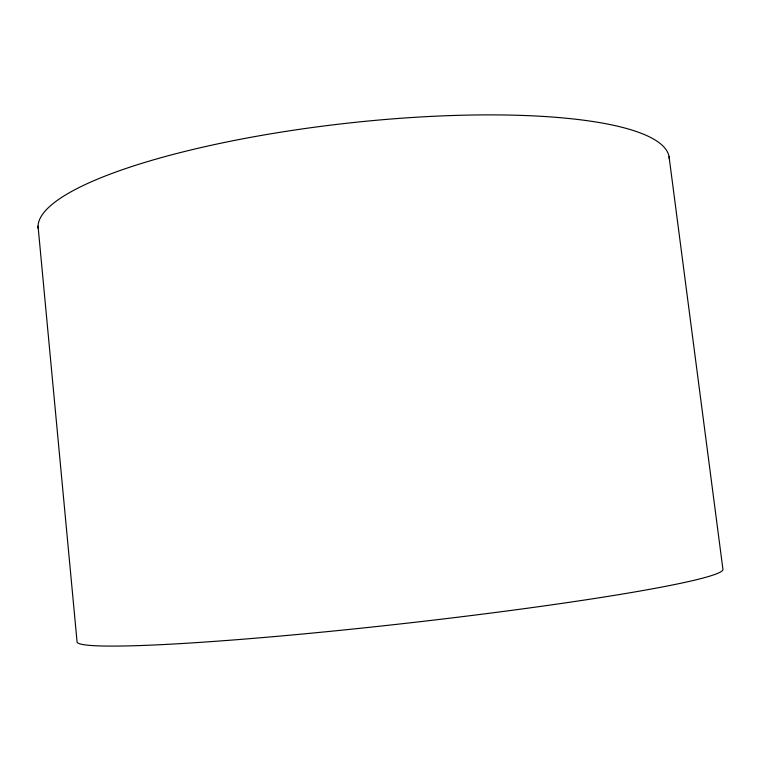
<?xml version="1.0" encoding="UTF-8"?>
<svg xmlns="http://www.w3.org/2000/svg" width="761" height="761" viewBox="0 0 761 761"><rect width="100%" height="100%" fill="white"/><g stroke="black" fill="none" stroke-linecap="round" stroke-linejoin="round"><path stroke-width="1.14" d="M669.062 156.699L722.95 569.494A325.033 18.302 -6.4 0 1 404.881 623.421A325.033 18.302 -6.4 0 1 77.108 642.265L38.05 226.207M38.145 228.471A317.508 70.117 -6.4 0 1 348.662 123.044A317.508 70.117 -6.4 0 1 669.29 158.935"/></g></svg>
